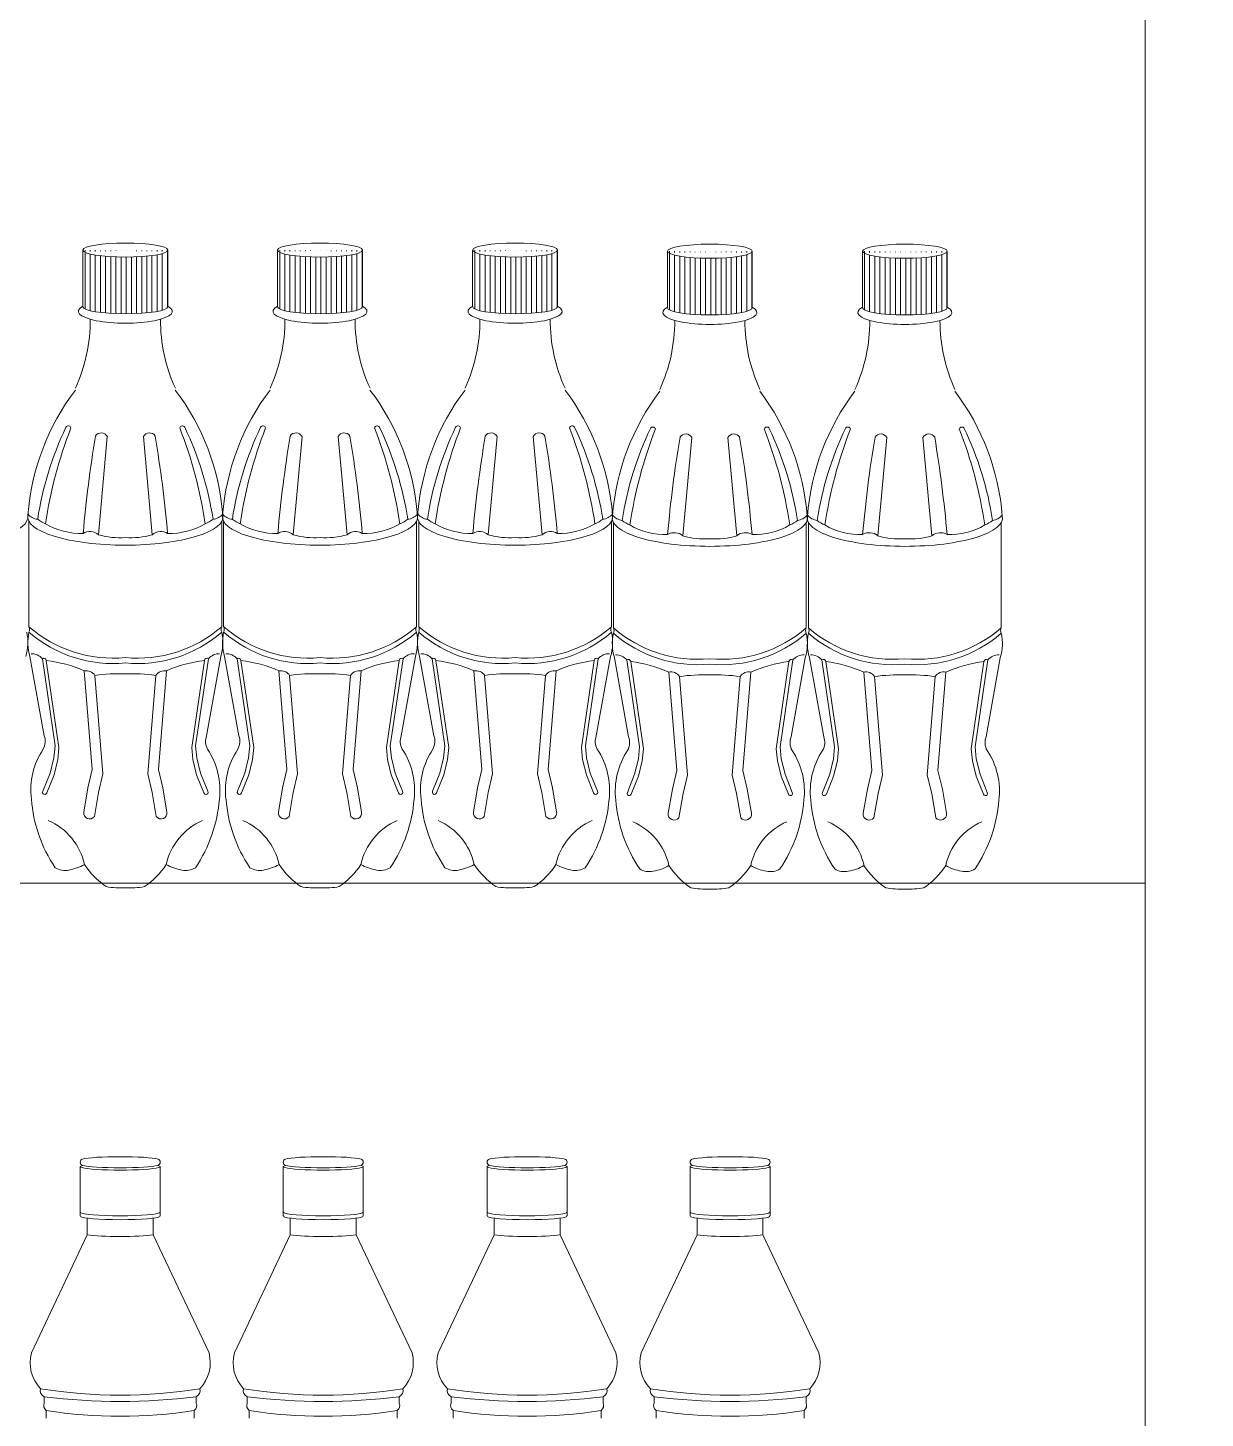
# Model space of a CAD drawing. Header units: millimetres. Extents: x 1287 to 21021, y -1522 to 4173.
# Drawn here: x 9347.69 to 9376.71, y 3401.6 to 3435.86 of the extents above; entities that cross this region are included whole.
import ezdxf

# ---------------------------------------------------------------- set-up
doc = ezdxf.new("R2010")
doc.units = ezdxf.units.MM

# ---------------------------------------------------------------- blocks, each defined once
blk = doc.blocks.new('şişe dolabı')
at = {"lineweight": 9}
h = blk.add_hatch(dxfattribs=at)
h.set_pattern_fill('LINE', scale=0.04, angle=90, style=0)
h.set_pattern_definition([(90, (9766.29073, 3674.83317), (-0.127, 8e-18), [])])
edge = h.paths.add_edge_path()
edge.add_ellipse((9794.452, 3726.172), major_axis=(1.045, 0), ratio=0.166366, start_angle=180, end_angle=360, ccw=False)
edge.add_line((9793.406, 3726.135), (9793.406, 3724.775))
edge.add_ellipse((9794.452, 3724.775), major_axis=(1.045, 0), ratio=0.166366, start_angle=180, end_angle=360)
edge.add_line((9795.497, 3724.775), (9795.497, 3726.135))
h = blk.add_hatch(dxfattribs=at)
h.set_pattern_fill('LINE', scale=0.04, angle=90, style=0)
h.set_pattern_definition([(90, (9771.09047, 3674.83317), (-0.127, 8e-18), [])])
edge = h.paths.add_edge_path()
edge.add_ellipse((9799.251, 3726.172), major_axis=(1.045, 0), ratio=0.166366, start_angle=180, end_angle=360, ccw=False)
edge.add_line((9798.206, 3726.135), (9798.206, 3724.775))
edge.add_ellipse((9799.251, 3724.775), major_axis=(1.045, 0), ratio=0.166366, start_angle=180, end_angle=360)
edge.add_line((9800.297, 3724.775), (9800.297, 3726.135))
h = blk.add_hatch(dxfattribs=at)
h.set_pattern_fill('LINE', scale=0.04, angle=90, style=0)
h.set_pattern_definition([(90, (9775.89871, 3674.83317), (-0.127, 8e-18), [])])
edge = h.paths.add_edge_path()
edge.add_ellipse((9804.06, 3726.172), major_axis=(1.045, 0), ratio=0.166366, start_angle=180, end_angle=360, ccw=False)
edge.add_line((9803.014, 3726.135), (9803.014, 3724.775))
edge.add_ellipse((9804.06, 3724.775), major_axis=(1.045, 0), ratio=0.166366, start_angle=180, end_angle=360)
edge.add_line((9805.105, 3724.775), (9805.105, 3726.135))
h = blk.add_hatch(dxfattribs=at)
h.set_pattern_fill('LINE', scale=0.04, angle=90, style=0)
h.set_pattern_definition([(90, (9780.70072, 3674.80498), (-0.127, 8e-18), [])])
edge = h.paths.add_edge_path()
edge.add_ellipse((9808.862, 3726.144), major_axis=(1.045, 0), ratio=0.166366, start_angle=180, end_angle=360, ccw=False)
edge.add_line((9807.816, 3726.107), (9807.816, 3724.747))
edge.add_ellipse((9808.862, 3724.747), major_axis=(1.045, 0), ratio=0.166366, start_angle=180, end_angle=360)
edge.add_line((9809.907, 3724.747), (9809.907, 3726.107))
h = blk.add_hatch(dxfattribs=at)
h.set_pattern_fill('LINE', scale=0.04, angle=90, style=0)
h.set_pattern_definition([(90, (9785.50896, 3674.80498), (-0.127, 8e-18), [])])
edge = h.paths.add_edge_path()
edge.add_ellipse((9813.67, 3726.144), major_axis=(1.045, 0), ratio=0.166366, start_angle=180, end_angle=360, ccw=False)
edge.add_line((9812.624, 3726.107), (9812.624, 3724.747))
edge.add_ellipse((9813.67, 3724.747), major_axis=(1.045, 0), ratio=0.166366, start_angle=180, end_angle=360)
edge.add_line((9814.715, 3724.747), (9814.715, 3726.107))
at = {"color": 7, "lineweight": 9}
for p, q in [((9793.406, 3726.172), (9793.406, 3724.775)), ((9795.497, 3726.172), (9795.497, 3724.775)), ((9798.206, 3726.172), (9798.206, 3724.775)), ((9800.297, 3726.172), (9800.297, 3724.775)), ((9803.014, 3726.172), (9803.014, 3724.775)), ((9805.105, 3726.172), (9805.105, 3724.775)), ((9807.816, 3726.144), (9807.816, 3724.747)), ((9809.907, 3726.144), (9809.907, 3724.747)), ((9812.624, 3726.144), (9812.624, 3724.747)), ((9814.715, 3726.144), (9814.715, 3724.747)), ((9794.007, 3721.578), (9793.787, 3719.158)), ((9794.896, 3721.578), (9795.116, 3719.158)), ((9798.807, 3721.578), (9798.587, 3719.158)), ((9799.695, 3721.578), (9799.916, 3719.158)), ((9803.615, 3721.578), (9803.395, 3719.158)), ((9804.504, 3721.578), (9804.724, 3719.158)), ((9808.417, 3721.55), (9808.197, 3719.129)), ((9809.306, 3721.55), (9809.526, 3719.129)), ((9813.226, 3721.55), (9813.005, 3719.129)), ((9814.114, 3721.55), (9814.335, 3719.129)), ((9792.075, 3719.484), (9792.075, 3716.887)), ((9796.828, 3719.484), (9796.828, 3716.887)), ((9796.875, 3719.484), (9796.875, 3716.887)), ((9801.627, 3719.484), (9801.627, 3716.887)), ((9801.683, 3719.484), (9801.683, 3716.887)), ((9806.436, 3719.484), (9806.436, 3716.887)), ((9806.485, 3719.456), (9806.485, 3716.859)), ((9811.238, 3719.456), (9811.238, 3716.859)), ((9811.294, 3719.456), (9811.294, 3716.859)), ((9816.046, 3719.456), (9816.046, 3716.859)), ((9792.098, 3716.155), (9792.45, 3714.204)), ((9792.406, 3716.101), (9792.719, 3713.955)), ((9792.502, 3716.058), (9792.815, 3713.912)), ((9796.401, 3716.058), (9796.088, 3713.912)), ((9796.498, 3716.101), (9796.184, 3713.955)), ((9796.805, 3716.155), (9796.453, 3714.204)), ((9796.898, 3716.155), (9797.249, 3714.204)), ((9797.205, 3716.101), (9797.518, 3713.955)), ((9797.302, 3716.058), (9797.615, 3713.912)), ((9801.201, 3716.058), (9800.888, 3713.912)), ((9801.297, 3716.101), (9800.984, 3713.955)), ((9801.605, 3716.155), (9801.253, 3714.204)), ((9801.706, 3716.155), (9802.058, 3714.204)), ((9802.014, 3716.101), (9802.327, 3713.955)), ((9802.11, 3716.058), (9802.423, 3713.912)), ((9806.009, 3716.058), (9805.696, 3713.912)), ((9806.106, 3716.101), (9805.792, 3713.955)), ((9806.413, 3716.155), (9806.061, 3714.204)), ((9806.508, 3716.127), (9806.86, 3714.176)), ((9806.816, 3716.072), (9807.129, 3713.927)), ((9806.912, 3716.03), (9807.225, 3713.884)), ((9810.811, 3716.03), (9810.498, 3713.884)), ((9810.908, 3716.072), (9810.594, 3713.927)), ((9811.215, 3716.127), (9810.863, 3714.176)), ((9811.316, 3716.127), (9811.668, 3714.176)), ((9811.624, 3716.072), (9811.937, 3713.927)), ((9811.72, 3716.03), (9812.033, 3713.884)), ((9815.619, 3716.03), (9815.306, 3713.884)), ((9815.716, 3716.072), (9815.403, 3713.927)), ((9816.023, 3716.127), (9815.672, 3714.176)), ((9793.439, 3715.801), (9793.635, 3713.374)), ((9793.702, 3715.69), (9793.898, 3713.263)), ((9795.201, 3715.69), (9795.005, 3713.263)), ((9795.464, 3715.801), (9795.268, 3713.374)), ((9798.239, 3715.801), (9798.435, 3713.374)), ((9798.502, 3715.69), (9798.698, 3713.263)), ((9800.001, 3715.69), (9799.805, 3713.263)), ((9800.264, 3715.801), (9800.068, 3713.374)), ((9803.047, 3715.801), (9803.243, 3713.374)), ((9803.31, 3715.69), (9803.506, 3713.263)), ((9804.809, 3715.69), (9804.613, 3713.263)), ((9805.072, 3715.801), (9804.876, 3713.374)), ((9807.849, 3715.773), (9808.045, 3713.346)), ((9809.874, 3715.773), (9809.678, 3713.346)), ((9812.657, 3715.773), (9812.853, 3713.346)), ((9814.682, 3715.773), (9814.486, 3713.346)), ((9808.112, 3715.662), (9808.308, 3713.235)), ((9809.611, 3715.662), (9809.415, 3713.235)), ((9812.92, 3715.662), (9813.116, 3713.235)), ((9814.42, 3715.662), (9814.223, 3713.235)), ((9792.691, 3713.658), (9792.597, 3713.281)), ((9792.719, 3713.955), (9792.691, 3713.658)), ((9792.815, 3713.912), (9792.787, 3713.615)), ((9796.088, 3713.912), (9796.116, 3713.615)), ((9796.184, 3713.955), (9796.212, 3713.658)), ((9796.212, 3713.658), (9796.306, 3713.281)), ((9797.49, 3713.658), (9797.397, 3713.281)), ((9797.518, 3713.955), (9797.49, 3713.658)), ((9797.615, 3713.912), (9797.587, 3713.615)), ((9800.888, 3713.912), (9800.916, 3713.615)), ((9800.984, 3713.955), (9801.012, 3713.658)), ((9801.012, 3713.658), (9801.106, 3713.281)), ((9802.299, 3713.658), (9802.205, 3713.281)), ((9802.327, 3713.955), (9802.299, 3713.658)), ((9802.423, 3713.912), (9802.395, 3713.615)), ((9805.696, 3713.912), (9805.724, 3713.615)), ((9805.792, 3713.955), (9805.82, 3713.658)), ((9805.82, 3713.658), (9805.914, 3713.281)), ((9807.101, 3713.63), (9807.007, 3713.253)), ((9807.129, 3713.927), (9807.101, 3713.63)), ((9807.225, 3713.884), (9807.197, 3713.587)), ((9810.498, 3713.884), (9810.526, 3713.587)), ((9810.594, 3713.927), (9810.622, 3713.63)), ((9810.622, 3713.63), (9810.716, 3713.253)), ((9811.909, 3713.63), (9811.816, 3713.253)), ((9811.937, 3713.927), (9811.909, 3713.63)), ((9812.033, 3713.884), (9812.005, 3713.587)), ((9815.306, 3713.884), (9815.334, 3713.587)), ((9815.403, 3713.927), (9815.431, 3713.63)), ((9815.431, 3713.63), (9815.524, 3713.253)), ((9792.787, 3713.615), (9792.694, 3713.238)), ((9793.635, 3713.374), (9793.527, 3712.916)), ((9795.268, 3713.374), (9795.376, 3712.916)), ((9796.116, 3713.615), (9796.209, 3713.238)), ((9797.587, 3713.615), (9797.494, 3713.238)), ((9798.435, 3713.374), (9798.327, 3712.916)), ((9800.068, 3713.374), (9800.176, 3712.916)), ((9800.916, 3713.615), (9801.009, 3713.238)), ((9802.395, 3713.615), (9802.302, 3713.238)), ((9803.243, 3713.374), (9803.135, 3712.916)), ((9804.876, 3713.374), (9804.984, 3712.916)), ((9805.724, 3713.615), (9805.817, 3713.238)), ((9807.197, 3713.587), (9807.104, 3713.21)), ((9808.045, 3713.346), (9807.937, 3712.888)), ((9809.678, 3713.346), (9809.786, 3712.888)), ((9810.526, 3713.587), (9810.619, 3713.21)), ((9812.005, 3713.587), (9811.912, 3713.21)), ((9812.853, 3713.346), (9812.745, 3712.888)), ((9814.486, 3713.346), (9814.594, 3712.888)), ((9815.334, 3713.587), (9815.428, 3713.21)), ((9792.597, 3713.281), (9792.419, 3712.836)), ((9792.694, 3713.238), (9792.516, 3712.793)), ((9793.898, 3713.263), (9793.79, 3712.805)), ((9795.005, 3713.263), (9795.113, 3712.805)), ((9796.209, 3713.238), (9796.388, 3712.793)), ((9796.306, 3713.281), (9796.484, 3712.836)), ((9797.397, 3713.281), (9797.219, 3712.836)), ((9797.494, 3713.238), (9797.315, 3712.793)), ((9798.698, 3713.263), (9798.59, 3712.805)), ((9799.805, 3713.263), (9799.913, 3712.805)), ((9801.009, 3713.238), (9801.187, 3712.793)), ((9801.106, 3713.281), (9801.284, 3712.836)), ((9802.205, 3713.281), (9802.027, 3712.836)), ((9802.302, 3713.238), (9802.124, 3712.793)), ((9803.506, 3713.263), (9803.398, 3712.805)), ((9804.613, 3713.263), (9804.721, 3712.805)), ((9805.817, 3713.238), (9805.996, 3712.793)), ((9805.914, 3713.281), (9806.092, 3712.836)), ((9807.007, 3713.253), (9806.829, 3712.807)), ((9807.104, 3713.21), (9806.926, 3712.765)), ((9808.308, 3713.235), (9808.2, 3712.777)), ((9809.415, 3713.235), (9809.523, 3712.777)), ((9810.619, 3713.21), (9810.798, 3712.765)), ((9810.716, 3713.253), (9810.894, 3712.807)), ((9811.816, 3713.253), (9811.637, 3712.807)), ((9811.912, 3713.21), (9811.734, 3712.765)), ((9813.116, 3713.235), (9813.008, 3712.777)), ((9814.223, 3713.235), (9814.331, 3712.777)), ((9815.428, 3713.21), (9815.606, 3712.765)), ((9815.524, 3713.253), (9815.702, 3712.807)), ((9793.527, 3712.916), (9793.426, 3712.32)), ((9793.79, 3712.805), (9793.689, 3712.209)), ((9795.113, 3712.805), (9795.214, 3712.209)), ((9795.376, 3712.916), (9795.477, 3712.32)), ((9798.327, 3712.916), (9798.226, 3712.32)), ((9798.59, 3712.805), (9798.489, 3712.209)), ((9799.913, 3712.805), (9800.014, 3712.209)), ((9800.176, 3712.916), (9800.277, 3712.32)), ((9803.135, 3712.916), (9803.034, 3712.32)), ((9803.398, 3712.805), (9803.297, 3712.209)), ((9804.721, 3712.805), (9804.822, 3712.209)), ((9804.984, 3712.916), (9805.085, 3712.32)), ((9807.937, 3712.888), (9807.836, 3712.292)), ((9808.2, 3712.777), (9808.099, 3712.181)), ((9809.523, 3712.777), (9809.624, 3712.181)), ((9809.786, 3712.888), (9809.887, 3712.292)), ((9812.745, 3712.888), (9812.644, 3712.292)), ((9813.008, 3712.777), (9812.907, 3712.181)), ((9814.331, 3712.777), (9814.432, 3712.181)), ((9814.594, 3712.888), (9814.695, 3712.292)), ((9793.339, 3703.585), (9793.339, 3702.475)), ((9795.311, 3702.475), (9795.311, 3703.585)), ((9798.344, 3703.585), (9798.344, 3702.475)), ((9800.316, 3702.475), (9800.316, 3703.585)), ((9803.37, 3703.585), (9803.37, 3702.475)), ((9805.342, 3702.475), (9805.342, 3703.585)), ((9808.375, 3703.585), (9808.375, 3702.475)), ((9810.347, 3702.475), (9810.347, 3703.585)), ((9793.339, 3702.381), (9793.339, 3702.472)), ((9795.311, 3702.381), (9795.311, 3702.475)), ((9798.344, 3702.381), (9798.344, 3702.472)), ((9800.316, 3702.381), (9800.316, 3702.475)), ((9803.37, 3702.381), (9803.37, 3702.472)), ((9805.342, 3702.381), (9805.342, 3702.475)), ((9808.375, 3702.381), (9808.375, 3702.472)), ((9810.347, 3702.381), (9810.347, 3702.475)), ((9793.513, 3702.315), (9793.513, 3701.9)), ((9795.137, 3702.315), (9795.137, 3701.9)), ((9798.518, 3702.315), (9798.518, 3701.9)), ((9800.141, 3702.315), (9800.141, 3701.9)), ((9803.544, 3702.315), (9803.544, 3701.9)), ((9805.168, 3702.315), (9805.168, 3701.9)), ((9808.549, 3702.315), (9808.549, 3701.9)), ((9810.172, 3702.315), (9810.172, 3701.9)), ((9793.513, 3701.9), (9792.134, 3698.992)), ((9795.137, 3701.9), (9796.515, 3698.992)), ((9798.518, 3701.9), (9797.139, 3698.992)), ((9800.141, 3701.9), (9801.52, 3698.992)), ((9803.544, 3701.9), (9802.165, 3698.992)), ((9805.168, 3701.9), (9806.546, 3698.992)), ((9808.549, 3701.9), (9807.17, 3698.992)), ((9810.172, 3701.9), (9811.551, 3698.992)), ((9792.45, 3697.914), (9792.45, 3697.756)), ((9796.2, 3697.914), (9796.2, 3697.756)), ((9797.455, 3697.914), (9797.455, 3697.756)), ((9801.205, 3697.914), (9801.205, 3697.756)), ((9802.481, 3697.914), (9802.481, 3697.756)), ((9806.231, 3697.914), (9806.231, 3697.756)), ((9807.486, 3697.914), (9807.486, 3697.756)), ((9811.236, 3697.914), (9811.236, 3697.756)), ((9792.5, 3697.576), (9792.5, 3697.48)), ((9796.15, 3697.576), (9796.15, 3697.48)), ((9797.505, 3697.576), (9797.505, 3697.48)), ((9801.155, 3697.576), (9801.155, 3697.48)), ((9802.531, 3697.576), (9802.531, 3697.48)), ((9806.181, 3697.576), (9806.181, 3697.48)), ((9807.536, 3697.576), (9807.536, 3697.48)), ((9811.186, 3697.576), (9811.186, 3697.48)), ((9792.5, 3697.385), (9792.5, 3697.48)), ((9796.15, 3697.385), (9796.15, 3697.48)), ((9797.505, 3697.385), (9797.505, 3697.48)), ((9801.155, 3697.385), (9801.155, 3697.48)), ((9802.531, 3697.385), (9802.531, 3697.48)), ((9806.181, 3697.385), (9806.181, 3697.48)), ((9807.536, 3697.385), (9807.536, 3697.48)), ((9811.186, 3697.385), (9811.186, 3697.48))]:
    blk.add_line(p, q, dxfattribs=at)
at = {"lineweight": 9}
blk.add_line((9736.594, 3710.566), (9819.594, 3710.566), dxfattribs=at)
blk.add_lwpolyline([(9736.594, 3780.766), (9819.594, 3780.766), (9819.594, 3575.766), (9736.594, 3575.766)], close=True, dxfattribs=at)
at = {"color": 7, "lineweight": 9}
for centre, radius, start, end in [((9789.512, 3724.456), 4.074, 335.47, 0.1502), ((9799.391, 3724.456), 4.074, 179.8498, 204.53), ((9794.312, 3724.456), 4.074, 335.47, 0.1502), ((9804.19, 3724.456), 4.074, 179.8498, 204.53), ((9799.12, 3724.456), 4.074, 335.47, 0.1502), ((9808.999, 3724.456), 4.074, 179.8498, 204.53), ((9803.922, 3724.427), 4.074, 335.47, 0.1502), ((9813.801, 3724.427), 4.074, 179.8498, 204.53), ((9808.731, 3724.427), 4.074, 335.47, 0.1502), ((9818.609, 3724.427), 4.074, 179.8498, 204.53), ((9797.891, 3719.186), 5.859, 142.8669, 175.5508), ((9791.012, 3719.186), 5.859, 4.4492, 37.1331), ((9802.691, 3719.186), 5.859, 142.8669, 175.5508), ((9795.812, 3719.186), 5.859, 4.4492, 37.1331), ((9807.499, 3719.186), 5.859, 142.8669, 175.5508), ((9800.62, 3719.186), 5.859, 4.4492, 37.1331), ((9812.301, 3719.158), 5.859, 142.8669, 175.5508), ((9805.422, 3719.158), 5.859, 4.4492, 37.1331), ((9817.109, 3719.158), 5.859, 142.8669, 175.5508), ((9810.231, 3719.158), 5.859, 4.4492, 37.1331), ((9800.347, 3718.301), 8.152, 154.5416, 171.264), ((9803.366, 3717.8), 11.005, 158.7389, 171.5101), ((9793.045, 3721.771), 0.0677, 17.1092, 149.9066), ((9824.316, 3716.47), 31.025, 170.5031, 174.9739), ((9793.858, 3721.499), 0.169, 27.8675, 147.731), ((9795.045, 3721.499), 0.169, 32.269, 152.1325), ((9764.587, 3716.47), 31.025, 5.0261, 9.4969), ((9795.858, 3721.771), 0.0677, 30.0934, 162.8908), ((9785.537, 3717.8), 11.005, 8.4899, 21.2611), ((9788.556, 3718.301), 8.152, 8.736, 25.4584), ((9805.147, 3718.301), 8.152, 154.5416, 171.264), ((9808.166, 3717.8), 11.005, 158.7389, 171.5101), ((9797.845, 3721.771), 0.0677, 17.1092, 149.9066), ((9829.116, 3716.47), 31.025, 170.5031, 174.9739), ((9798.658, 3721.499), 0.169, 27.8675, 147.731), ((9799.845, 3721.499), 0.169, 32.269, 152.1325), ((9769.387, 3716.47), 31.025, 5.0261, 9.4969), ((9800.658, 3721.771), 0.0677, 30.0934, 162.8908), ((9790.337, 3717.8), 11.005, 8.4899, 21.2611), ((9793.356, 3718.301), 8.152, 8.736, 25.4584), ((9809.955, 3718.301), 8.152, 154.5416, 171.264), ((9812.974, 3717.8), 11.005, 158.7389, 171.5101), ((9802.653, 3721.771), 0.0677, 17.1092, 149.9066), ((9833.924, 3716.47), 31.025, 170.5031, 174.9739), ((9803.466, 3721.499), 0.169, 27.8675, 147.731), ((9804.653, 3721.499), 0.169, 32.269, 152.1325), ((9774.195, 3716.47), 31.025, 5.0261, 9.4969), ((9805.466, 3721.771), 0.0677, 30.0934, 162.8908), ((9795.145, 3717.8), 11.005, 8.4899, 21.2611), ((9798.164, 3718.301), 8.152, 8.736, 25.4584), ((9814.757, 3718.273), 8.152, 154.5416, 171.264), ((9817.776, 3717.772), 11.005, 158.7389, 171.5101), ((9807.455, 3721.743), 0.0677, 17.1092, 149.9066), ((9838.726, 3716.442), 31.025, 170.5031, 174.9739), ((9808.268, 3721.471), 0.169, 27.8675, 147.731), ((9809.455, 3721.471), 0.169, 32.269, 152.1325), ((9778.997, 3716.442), 31.025, 5.0261, 9.4969), ((9810.268, 3721.743), 0.0677, 30.0934, 162.8908), ((9799.947, 3717.772), 11.005, 8.4899, 21.2611), ((9802.966, 3718.273), 8.152, 8.736, 25.4584), ((9819.565, 3718.273), 8.152, 154.5416, 171.264), ((9822.584, 3717.772), 11.005, 158.7389, 171.5101), ((9812.263, 3721.743), 0.0677, 17.1092, 149.9066), ((9843.534, 3716.442), 31.025, 170.5031, 174.9739), ((9813.077, 3721.471), 0.169, 27.8675, 147.731), ((9814.263, 3721.471), 0.169, 32.269, 152.1325), ((9783.805, 3716.442), 31.025, 5.0261, 9.4969), ((9815.076, 3721.743), 0.0677, 30.0934, 162.8908), ((9804.756, 3717.772), 11.005, 8.4899, 21.2611), ((9807.774, 3718.273), 8.152, 8.736, 25.4584), ((9792.319, 3719.876), 0.338, 217.8637, 265.0175), ((9792.762, 3720.117), 0.746, 230.7215, 247.9232), ((9796.141, 3720.117), 0.746, 292.0768, 309.2785), ((9796.584, 3719.876), 0.338, 274.9825, 322.1363), ((9797.118, 3719.876), 0.338, 217.8637, 265.0175), ((9797.561, 3720.117), 0.746, 230.7215, 247.9232), ((9800.941, 3720.117), 0.746, 292.0768, 309.2785), ((9801.384, 3719.876), 0.338, 274.9825, 322.1363), ((9801.927, 3719.876), 0.338, 217.8637, 265.0175), ((9802.37, 3720.117), 0.746, 230.7215, 247.9232), ((9805.749, 3720.117), 0.746, 292.0768, 309.2785), ((9806.192, 3719.876), 0.338, 274.9825, 322.1363), ((9806.729, 3719.848), 0.338, 217.8637, 265.0175), ((9807.172, 3720.088), 0.746, 230.7215, 247.9232), ((9810.551, 3720.088), 0.746, 292.0768, 309.2785), ((9810.994, 3719.848), 0.338, 274.9825, 322.1363), ((9811.537, 3719.848), 0.338, 217.8637, 265.0175), ((9811.98, 3720.088), 0.746, 230.7215, 247.9232), ((9815.36, 3720.088), 0.746, 292.0768, 309.2785), ((9815.803, 3719.848), 0.338, 274.9825, 322.1363), ((9793.36, 3720.933), 1.745, 239.7561, 271.6313), ((9793.578, 3718.92), 0.316, 48.6304, 122.0332), ((9794.314, 3720.943), 1.862, 253.557, 274.2423), ((9794.589, 3720.943), 1.862, 265.7577, 286.443), ((9795.325, 3718.92), 0.316, 57.9668, 131.3696), ((9795.543, 3720.933), 1.745, 268.3687, 300.2439), ((9798.16, 3720.933), 1.745, 239.7561, 271.6313), ((9798.377, 3718.92), 0.316, 48.6304, 122.0332), ((9799.114, 3720.943), 1.862, 253.557, 274.2423), ((9799.389, 3720.943), 1.862, 265.7577, 286.443), ((9800.125, 3718.92), 0.316, 57.9668, 131.3696), ((9800.343, 3720.933), 1.745, 268.3687, 300.2439), ((9802.968, 3720.933), 1.745, 239.7561, 271.6313), ((9803.186, 3718.92), 0.316, 48.6304, 122.0332), ((9803.922, 3720.943), 1.862, 253.557, 274.2423), ((9804.197, 3720.943), 1.862, 265.7577, 286.443), ((9804.933, 3718.92), 0.316, 57.9668, 131.3696), ((9805.151, 3720.933), 1.745, 268.3687, 300.2439), ((9807.77, 3720.904), 1.745, 239.7561, 271.6313), ((9807.988, 3718.892), 0.316, 48.6304, 122.0332), ((9808.724, 3720.915), 1.862, 253.557, 274.2423), ((9808.999, 3720.915), 1.862, 265.7577, 286.443), ((9809.735, 3718.892), 0.316, 57.9668, 131.3696), ((9809.953, 3720.904), 1.745, 268.3687, 300.2439), ((9812.578, 3720.904), 1.745, 239.7561, 271.6313), ((9812.796, 3718.892), 0.316, 48.6304, 122.0332), ((9813.532, 3720.915), 1.862, 253.557, 274.2423), ((9813.808, 3720.915), 1.862, 265.7577, 286.443), ((9814.544, 3718.892), 0.316, 57.9668, 131.3696), ((9814.761, 3720.904), 1.745, 268.3687, 300.2439), ((9790.856, 3716.499), 1.192, 343.253, 12.4465), ((9793.239, 3716.499), 1.192, 167.5535, 196.747), ((9794.149, 3719.281), 3.167, 229.0989, 275.4821), ((9791.946, 3716.822), 0.145, 333.0533, 26.9467), ((9794.149, 3719.149), 3.167, 229.0989, 275.4821), ((9794.754, 3719.281), 3.167, 264.5179, 310.9011), ((9794.754, 3719.149), 3.167, 264.5179, 310.9011), ((9795.664, 3716.499), 1.192, 343.253, 12.4465), ((9796.957, 3716.822), 0.145, 153.0533, 206.9467), ((9798.039, 3716.499), 1.192, 167.5535, 196.747), ((9798.949, 3719.281), 3.167, 229.0989, 275.4821), ((9796.746, 3716.822), 0.145, 333.0533, 26.9467), ((9798.949, 3719.149), 3.167, 229.0989, 275.4821), ((9799.554, 3719.281), 3.167, 264.5179, 310.9011), ((9799.554, 3719.149), 3.167, 264.5179, 310.9011), ((9800.464, 3716.499), 1.192, 343.253, 12.4465), ((9801.757, 3716.822), 0.145, 153.0533, 206.9467), ((9802.847, 3716.499), 1.192, 167.5535, 196.747), ((9803.757, 3719.281), 3.167, 229.0989, 275.4821), ((9801.554, 3716.822), 0.145, 333.0533, 26.9467), ((9803.757, 3719.149), 3.167, 229.0989, 275.4821), ((9804.362, 3719.281), 3.167, 264.5179, 310.9011), ((9804.362, 3719.149), 3.167, 264.5179, 310.9011), ((9805.272, 3716.499), 1.192, 343.253, 12.4465), ((9806.565, 3716.822), 0.145, 153.0533, 206.9467), ((9807.649, 3716.471), 1.192, 167.5535, 196.747), ((9808.559, 3719.253), 3.167, 229.0989, 275.4821), ((9806.356, 3716.793), 0.145, 333.0533, 26.9467), ((9808.559, 3719.121), 3.167, 229.0989, 275.4821), ((9809.164, 3719.253), 3.167, 264.5179, 310.9011), ((9809.164, 3719.121), 3.167, 264.5179, 310.9011), ((9810.074, 3716.471), 1.192, 343.253, 12.4465), ((9811.367, 3716.793), 0.145, 153.0533, 206.9467), ((9812.458, 3716.471), 1.192, 167.5535, 196.747), ((9813.367, 3719.253), 3.167, 229.0989, 275.4821), ((9811.164, 3716.793), 0.145, 333.0533, 26.9467), ((9813.367, 3719.121), 3.167, 229.0989, 275.4821), ((9813.972, 3719.253), 3.167, 264.5179, 310.9011), ((9813.972, 3719.121), 3.167, 264.5179, 310.9011), ((9814.882, 3716.471), 1.192, 343.253, 12.4465), ((9816.175, 3716.793), 0.145, 153.0533, 206.9467), ((9792.134, 3715.866), 0.359, 40.8817, 91.164), ((9792.442, 3716.053), 0.0599, 4.3476, 127.8576), ((9792.139, 3712.896), 3.182, 65.8855, 83.4441), ((9796.764, 3712.896), 3.182, 96.5559, 114.1145), ((9796.461, 3716.053), 0.0599, 52.1424, 175.6524), ((9796.769, 3715.866), 0.359, 88.836, 139.1183), ((9796.934, 3715.866), 0.359, 40.8817, 91.164), ((9797.242, 3716.053), 0.0599, 4.3476, 127.8576), ((9796.938, 3712.896), 3.182, 65.8855, 83.4441), ((9801.564, 3712.896), 3.182, 96.5559, 114.1145), ((9801.261, 3716.053), 0.0599, 52.1424, 175.6524), ((9801.569, 3715.866), 0.359, 88.836, 139.1183), ((9801.742, 3715.866), 0.359, 40.8817, 91.164), ((9802.05, 3716.053), 0.0599, 4.3476, 127.8576), ((9801.747, 3712.896), 3.182, 65.8855, 83.4441), ((9806.372, 3712.896), 3.182, 96.5559, 114.1145), ((9806.069, 3716.053), 0.0599, 52.1424, 175.6524), ((9806.377, 3715.866), 0.359, 88.836, 139.1183), ((9806.544, 3715.838), 0.359, 40.8817, 91.164), ((9806.852, 3716.025), 0.0599, 4.3476, 127.8576), ((9806.549, 3712.868), 3.182, 65.8855, 83.4441), ((9811.174, 3712.868), 3.182, 96.5559, 114.1145), ((9810.871, 3716.025), 0.0599, 52.1424, 175.6524), ((9811.179, 3715.838), 0.359, 88.836, 139.1183), ((9811.352, 3715.838), 0.359, 40.8817, 91.164), ((9811.661, 3716.025), 0.0599, 4.3476, 127.8576), ((9811.357, 3712.868), 3.182, 65.8855, 83.4441), ((9815.983, 3712.868), 3.182, 96.5559, 114.1145), ((9815.679, 3716.025), 0.0599, 52.1424, 175.6524), ((9815.987, 3715.838), 0.359, 88.836, 139.1183), ((9793.488, 3715.55), 0.256, 33.2178, 101.0314), ((9794.291, 3711.583), 4.149, 87.7779, 98.1583), ((9794.612, 3711.583), 4.149, 81.8417, 92.2221), ((9795.415, 3715.55), 0.256, 78.9686, 146.7822), ((9798.288, 3715.55), 0.256, 33.2178, 101.0314), ((9799.09, 3711.583), 4.149, 87.7779, 98.1583), ((9799.412, 3711.583), 4.149, 81.8417, 92.2221), ((9800.215, 3715.55), 0.256, 78.9686, 146.7822), ((9803.096, 3715.55), 0.256, 33.2178, 101.0314), ((9803.899, 3711.583), 4.149, 87.7779, 98.1583), ((9804.22, 3711.583), 4.149, 81.8417, 92.2221), ((9805.023, 3715.55), 0.256, 78.9686, 146.7822), ((9807.898, 3715.522), 0.256, 33.2178, 101.0314), ((9808.701, 3711.554), 4.149, 87.7779, 98.1583), ((9809.022, 3711.554), 4.149, 81.8417, 92.2221), ((9809.825, 3715.522), 0.256, 78.9686, 146.7822), ((9812.706, 3715.522), 0.256, 33.2178, 101.0314), ((9813.509, 3711.554), 4.149, 87.7779, 98.1583), ((9813.831, 3711.554), 4.149, 81.8417, 92.2221), ((9814.633, 3715.522), 0.256, 78.9686, 146.7822), ((9792.086, 3714.064), 0.389, 330.2047, 21.0695), ((9796.817, 3714.064), 0.389, 158.9305, 209.7953), ((9796.886, 3714.064), 0.389, 330.2047, 21.0695), ((9801.616, 3714.064), 0.389, 158.9305, 209.7953), ((9801.694, 3714.064), 0.389, 330.2047, 21.0695), ((9806.425, 3714.064), 0.389, 158.9305, 209.7953), ((9806.496, 3714.036), 0.389, 330.2047, 21.0695), ((9811.227, 3714.036), 0.389, 158.9305, 209.7953), ((9811.305, 3714.036), 0.389, 330.2047, 21.0695), ((9816.035, 3714.036), 0.389, 158.9305, 209.7953), ((9793.937, 3712.864), 1.817, 146.353, 187.0356), ((9794.966, 3712.864), 1.817, 352.9644, 33.647), ((9798.736, 3712.864), 1.817, 146.353, 187.0356), ((9799.766, 3712.864), 1.817, 352.9644, 33.647), ((9803.545, 3712.864), 1.817, 146.353, 187.0356), ((9804.574, 3712.864), 1.817, 352.9644, 33.647), ((9808.347, 3712.836), 1.817, 146.353, 187.0356), ((9809.376, 3712.836), 1.817, 352.9644, 33.647), ((9813.155, 3712.836), 1.817, 146.353, 187.0356), ((9814.185, 3712.836), 1.817, 352.9644, 33.647), ((9795.642, 3712.913), 3.519, 184.4312, 213.9131), ((9792.465, 3712.809), 0.0531, 149.6058, 342.5995), ((9793.261, 3712.913), 3.519, 326.0869, 355.5688), ((9796.438, 3712.809), 0.0531, 197.4005, 30.3942), ((9800.442, 3712.913), 3.519, 184.4312, 213.9131), ((9797.265, 3712.809), 0.0531, 149.6058, 342.5995), ((9798.061, 3712.913), 3.519, 326.0869, 355.5688), ((9801.238, 3712.809), 0.0531, 197.4005, 30.3942), ((9805.25, 3712.913), 3.519, 184.4312, 213.9131), ((9802.073, 3712.809), 0.0531, 149.6058, 342.5995), ((9802.869, 3712.913), 3.519, 326.0869, 355.5688), ((9806.046, 3712.809), 0.0531, 197.4005, 30.3942), ((9810.052, 3712.885), 3.519, 184.4312, 213.9131), ((9806.875, 3712.78), 0.0531, 149.6058, 342.5995), ((9807.671, 3712.885), 3.519, 326.0869, 355.5688), ((9810.848, 3712.78), 0.0531, 197.4005, 30.3942), ((9814.86, 3712.885), 3.519, 184.4312, 213.9131), ((9811.683, 3712.78), 0.0531, 149.6058, 342.5995), ((9812.479, 3712.885), 3.519, 326.0869, 355.5688), ((9815.656, 3712.78), 0.0531, 197.4005, 30.3942), ((9793.572, 3712.3), 0.148, 172.0326, 322.2167), ((9795.331, 3712.3), 0.148, 217.7833, 7.9674), ((9798.372, 3712.3), 0.148, 172.0326, 322.2167), ((9800.131, 3712.3), 0.148, 217.7833, 7.9674), ((9803.18, 3712.3), 0.148, 172.0326, 322.2167), ((9804.939, 3712.3), 0.148, 217.7833, 7.9674), ((9807.982, 3712.272), 0.148, 172.0326, 322.2167), ((9809.741, 3712.272), 0.148, 217.7833, 7.9674), ((9812.791, 3712.272), 0.148, 172.0326, 322.2167), ((9814.549, 3712.272), 0.148, 217.7833, 7.9674), ((9791.952, 3710.707), 1.527, 12.2077, 66.8778), ((9796.952, 3710.707), 1.527, 113.1222, 167.7923), ((9796.751, 3710.707), 1.527, 12.2077, 66.8778), ((9801.751, 3710.707), 1.527, 113.1222, 167.7923), ((9801.56, 3710.707), 1.527, 12.2077, 66.8778), ((9806.56, 3710.707), 1.527, 113.1222, 167.7923), ((9806.362, 3710.679), 1.527, 12.2077, 66.8778), ((9811.362, 3710.679), 1.527, 113.1222, 167.7923), ((9811.17, 3710.679), 1.527, 12.2077, 66.8778), ((9816.17, 3710.679), 1.527, 113.1222, 167.7923), ((9792.959, 3711.333), 0.451, 238.244, 282.5613), ((9792.857, 3712.075), 1.198, 279.6278, 299.3435), ((9795.082, 3712.105), 1.959, 213.2722, 235.8121), ((9793.822, 3712.105), 1.959, 304.1879, 326.7278), ((9796.047, 3712.075), 1.198, 240.6565, 260.3722), ((9795.944, 3711.333), 0.451, 257.4387, 301.756), ((9797.759, 3711.333), 0.451, 238.244, 282.5613), ((9797.656, 3712.075), 1.198, 279.6278, 299.3435), ((9799.881, 3712.105), 1.959, 213.2722, 235.8121), ((9798.621, 3712.105), 1.959, 304.1879, 326.7278), ((9800.846, 3712.075), 1.198, 240.6565, 260.3722), ((9800.744, 3711.333), 0.451, 257.4387, 301.756), ((9802.567, 3711.333), 0.451, 238.244, 282.5613), ((9802.465, 3712.075), 1.198, 279.6278, 299.3435), ((9804.69, 3712.105), 1.959, 213.2722, 235.8121), ((9803.43, 3712.105), 1.959, 304.1879, 326.7278), ((9805.655, 3712.075), 1.198, 240.6565, 260.3722), ((9805.552, 3711.333), 0.451, 257.4387, 301.756), ((9807.369, 3711.305), 0.451, 238.244, 282.5613), ((9807.267, 3712.046), 1.198, 279.6278, 299.3435), ((9809.492, 3712.077), 1.959, 213.2722, 235.8121), ((9808.232, 3712.077), 1.959, 304.1879, 326.7278), ((9810.457, 3712.046), 1.198, 240.6565, 260.3722), ((9810.354, 3711.305), 0.451, 257.4387, 301.756), ((9812.177, 3711.305), 0.451, 238.244, 282.5613), ((9812.075, 3712.046), 1.198, 279.6278, 299.3435), ((9814.3, 3712.077), 1.959, 213.2722, 235.8121), ((9813.04, 3712.077), 1.959, 304.1879, 326.7278), ((9815.265, 3712.046), 1.198, 240.6565, 260.3722), ((9815.162, 3711.305), 0.451, 257.4387, 301.756), ((9794.349, 3712.454), 2.003, 259.4054, 272.9298), ((9794.554, 3712.454), 2.003, 267.0702, 280.5946), ((9799.149, 3712.454), 2.003, 259.4054, 272.9298), ((9799.354, 3712.454), 2.003, 267.0702, 280.5946), ((9803.957, 3712.454), 2.003, 259.4054, 272.9298), ((9804.162, 3712.454), 2.003, 267.0702, 280.5946), ((9808.759, 3712.425), 2.003, 259.4054, 272.9298), ((9808.964, 3712.425), 2.003, 267.0702, 280.5946), ((9813.567, 3712.425), 2.003, 259.4054, 272.9298), ((9813.772, 3712.425), 2.003, 267.0702, 280.5946), ((9793.424, 3703.692), 0.0851, 112.2628, 247.7372), ((9795.225, 3703.692), 0.0851, 292.2628, 67.7372), ((9798.429, 3703.692), 0.0851, 112.2628, 247.7372), ((9800.23, 3703.692), 0.0851, 292.2628, 67.7372), ((9803.455, 3703.692), 0.0851, 112.2628, 247.7372), ((9805.257, 3703.692), 0.0851, 292.2628, 67.7372), ((9808.46, 3703.692), 0.0851, 112.2628, 247.7372), ((9810.261, 3703.692), 0.0851, 292.2628, 67.7372), ((9793.366, 3702.472), 0.0267, 174.0315, 232.1778), ((9793.366, 3702.378), 0.0267, 174.0315, 232.1778), ((9795.284, 3702.472), 0.0267, 307.8222, 5.9685), ((9795.284, 3702.378), 0.0267, 307.8222, 5.9685), ((9798.371, 3702.472), 0.0267, 174.0315, 232.1778), ((9798.371, 3702.378), 0.0267, 174.0315, 232.1778), ((9800.289, 3702.472), 0.0267, 307.8222, 5.9685), ((9800.289, 3702.378), 0.0267, 307.8222, 5.9685), ((9803.397, 3702.472), 0.0267, 174.0315, 232.1778), ((9803.397, 3702.378), 0.0267, 174.0315, 232.1778), ((9805.315, 3702.472), 0.0267, 307.8222, 5.9685), ((9805.315, 3702.378), 0.0267, 307.8222, 5.9685), ((9808.402, 3702.472), 0.0267, 174.0315, 232.1778), ((9808.402, 3702.378), 0.0267, 174.0315, 232.1778), ((9810.32, 3702.472), 0.0267, 307.8222, 5.9685), ((9810.32, 3702.378), 0.0267, 307.8222, 5.9685), ((9793.036, 3698.754), 0.933, 165.2281, 223.4781), ((9795.613, 3698.754), 0.933, 316.5219, 14.7719), ((9798.041, 3698.754), 0.933, 165.2281, 223.4781), ((9800.618, 3698.754), 0.933, 316.5219, 14.7719), ((9803.067, 3698.754), 0.933, 165.2281, 223.4781), ((9805.644, 3698.754), 0.933, 316.5219, 14.7719), ((9808.072, 3698.754), 0.933, 165.2281, 223.4781), ((9810.649, 3698.754), 0.933, 316.5219, 14.7719), ((9792.52, 3698.066), 0.167, 164.0863, 245.279), ((9794.325, 3710.192), 12.239, 260.7588, 279.2412), ((9794.325, 3712.958), 15.16, 262.8967, 277.1033), ((9796.13, 3698.066), 0.167, 294.721, 15.9137), ((9797.525, 3698.066), 0.167, 164.0863, 245.279), ((9799.33, 3710.192), 12.239, 260.7588, 279.2412), ((9799.33, 3712.958), 15.16, 262.8967, 277.1033), ((9801.135, 3698.066), 0.167, 294.721, 15.9137), ((9802.551, 3698.066), 0.167, 164.0863, 245.279), ((9804.356, 3710.192), 12.239, 260.7588, 279.2412), ((9804.356, 3712.958), 15.16, 262.8967, 277.1033), ((9806.161, 3698.066), 0.167, 294.721, 15.9137), ((9807.556, 3698.066), 0.167, 164.0863, 245.279), ((9809.361, 3710.192), 12.239, 260.7588, 279.2412), ((9809.361, 3712.958), 15.16, 262.8967, 277.1033), ((9811.166, 3698.066), 0.167, 294.721, 15.9137), ((9792.595, 3697.699), 0.156, 158.5013, 232.2356), ((9794.325, 3709.054), 11.623, 260.9649, 279.0351), ((9796.055, 3697.699), 0.156, 307.7644, 21.4987), ((9797.6, 3697.699), 0.156, 158.5013, 232.2356), ((9799.33, 3709.054), 11.623, 260.9649, 279.0351), ((9801.06, 3697.699), 0.156, 307.7644, 21.4987), ((9802.626, 3697.699), 0.156, 158.5013, 232.2356), ((9804.356, 3709.054), 11.623, 260.9649, 279.0351), ((9806.086, 3697.699), 0.156, 307.7644, 21.4987), ((9807.631, 3697.699), 0.156, 158.5013, 232.2356), ((9809.361, 3709.054), 11.623, 260.9649, 279.0351), ((9811.091, 3697.699), 0.156, 307.7644, 21.4987)]:
    blk.add_arc(centre, radius, start, end, dxfattribs=at)
for centre in [(9794.452, 3726.172), (9799.251, 3726.172), (9804.06, 3726.172), (9808.862, 3726.144), (9813.67, 3726.144)]:
    blk.add_ellipse(centre, major_axis=(1.045, 0), ratio=0.166366, dxfattribs=at)
at = {"color": 7, "lineweight": 9, "extrusion": (0, 0, -1)}
for centre, major_axis, ratio, start_param, end_param in [((9794.452, 3724.662), (-1.159, 0), 0.254188, 2.694786, 6.729992), ((9799.251, 3724.662), (-1.159, 0), 0.254188, 2.694786, 6.729992), ((9804.06, 3724.662), (-1.159, 0), 0.254188, 2.694786, 6.729992), ((9808.862, 3724.634), (-1.159, 0), 0.254188, 2.694786, 6.729992), ((9813.67, 3724.634), (-1.159, 0), 0.254188, 2.694786, 6.729992), ((9789.643, 3719.596), (-2.407, 0), 0.289681, 3.077687, 4.712389), ((9794.452, 3719.596), (-2.407, 0), 0.289681, 3.077687, 4.712389), ((9799.251, 3719.596), (-2.407, 0), 0.289681, 3.077687, 4.712389), ((9804.06, 3719.596), (-2.407, 0), 0.289681, 3.077687, 4.712389), ((9808.862, 3719.568), (-2.407, 0), 0.289681, 3.077687, 4.712389), ((9813.67, 3719.568), (-2.407, 0), 0.289681, 3.077687, 4.712389), ((9794.325, 3703.743), (-0.986, 0), 0.087618, 1.570796, 2.812571), ((9799.33, 3703.743), (-0.986, 0), 0.087618, 1.570796, 2.812571), ((9804.356, 3703.743), (-0.986, 0), 0.087618, 1.570796, 2.812571), ((9809.361, 3703.743), (-0.986, 0), 0.087618, 1.570796, 2.812571), ((9794.325, 3703.585), (0.986, 0), 0.087618, 5.954164, 9.753799), ((9794.325, 3703.641), (0.986, 0), 0.087618, 1.570796, 2.812571), ((9799.33, 3703.585), (0.986, 0), 0.087618, 5.954164, 9.753799), ((9799.33, 3703.641), (0.986, 0), 0.087618, 1.570796, 2.812571), ((9804.356, 3703.585), (0.986, 0), 0.087618, 5.954164, 9.753799), ((9804.356, 3703.641), (0.986, 0), 0.087618, 1.570796, 2.812571), ((9809.361, 3703.585), (0.986, 0), 0.087618, 5.954164, 9.753799), ((9809.361, 3703.641), (0.986, 0), 0.087618, 1.570796, 2.812571), ((9794.332, 3702.458), (0.986, 0), 0.087618, 7.861459, 9.349263), ((9794.332, 3702.363), (0.986, 0), 0.087618, 7.861459, 9.349263), ((9799.337, 3702.458), (0.986, 0), 0.087618, 7.861459, 9.349263), ((9799.337, 3702.363), (0.986, 0), 0.087618, 7.861459, 9.349263), ((9804.363, 3702.458), (0.986, 0), 0.087618, 7.861459, 9.349263), ((9804.363, 3702.363), (0.986, 0), 0.087618, 7.861459, 9.349263), ((9809.368, 3702.458), (0.986, 0), 0.087618, 7.861459, 9.349263), ((9809.368, 3702.363), (0.986, 0), 0.087618, 7.861459, 9.349263), ((9794.332, 3701.948), (0.986, 0), 0.087618, 7.861459, 8.83468), ((9799.337, 3701.948), (0.986, 0), 0.087618, 7.861459, 8.83468), ((9804.363, 3701.948), (0.986, 0), 0.087618, 7.861459, 8.83468), ((9809.368, 3701.948), (0.986, 0), 0.087618, 7.861459, 8.83468)]:
    blk.add_ellipse(centre, major_axis=major_axis, ratio=ratio, start_param=start_param, end_param=end_param, dxfattribs=at)
at = {"color": 7, "lineweight": 9}
for centre, major_axis, ratio, start_param, end_param in [((9794.452, 3724.775), (1.045, 0), 0.166366, 3.141593, 6.283185), ((9799.251, 3724.775), (1.045, 0), 0.166366, 3.141593, 6.283185), ((9804.06, 3724.775), (1.045, 0), 0.166366, 3.141593, 6.283185), ((9808.862, 3724.747), (1.045, 0), 0.166366, 3.141593, 6.283185), ((9813.67, 3724.747), (1.045, 0), 0.166366, 3.141593, 6.283185), ((9794.452, 3719.596), (2.407, 0), 0.289681, 3.077687, 4.712389), ((9799.251, 3719.596), (2.407, 0), 0.289681, 3.077687, 4.712389), ((9804.06, 3719.596), (2.407, 0), 0.289681, 3.077687, 4.712389), ((9808.862, 3719.568), (2.407, 0), 0.289681, 3.077687, 4.712389), ((9813.67, 3719.568), (2.407, 0), 0.289681, 3.077687, 4.712389), ((9794.325, 3703.743), (0.986, 0), 0.087618, 1.570796, 2.812571), ((9799.33, 3703.743), (0.986, 0), 0.087618, 1.570796, 2.812571), ((9804.356, 3703.743), (0.986, 0), 0.087618, 1.570796, 2.812571), ((9809.361, 3703.743), (0.986, 0), 0.087618, 1.570796, 2.812571), ((9794.325, 3703.641), (-0.986, 0), 0.087618, 1.570796, 2.812571), ((9799.33, 3703.641), (-0.986, 0), 0.087618, 1.570796, 2.812571), ((9804.356, 3703.641), (-0.986, 0), 0.087618, 1.570796, 2.812571), ((9809.361, 3703.641), (-0.986, 0), 0.087618, 1.570796, 2.812571), ((9794.318, 3702.458), (-0.986, 0), 0.087618, 7.861459, 9.349263), ((9794.318, 3702.363), (-0.986, 0), 0.087618, 7.861459, 9.349263), ((9799.322, 3702.458), (-0.986, 0), 0.087618, 7.861459, 9.349263), ((9799.322, 3702.363), (-0.986, 0), 0.087618, 7.861459, 9.349263), ((9804.349, 3702.458), (-0.986, 0), 0.087618, 7.861459, 9.349263), ((9804.349, 3702.363), (-0.986, 0), 0.087618, 7.861459, 9.349263), ((9809.353, 3702.458), (-0.986, 0), 0.087618, 7.861459, 9.349263), ((9809.353, 3702.363), (-0.986, 0), 0.087618, 7.861459, 9.349263), ((9794.318, 3701.948), (-0.986, 0), 0.087618, 7.861459, 8.83468), ((9799.322, 3701.948), (-0.986, 0), 0.087618, 7.861459, 8.83468), ((9804.349, 3701.948), (-0.986, 0), 0.087618, 7.861459, 8.83468), ((9809.353, 3701.948), (-0.986, 0), 0.087618, 7.861459, 8.83468)]:
    blk.add_ellipse(centre, major_axis=major_axis, ratio=ratio, start_param=start_param, end_param=end_param, dxfattribs=at)

msp = doc.modelspace()

# ---------------------------------------------------------------- hatches: boundary and pattern name
h = msp.add_hatch(color=256)
h.dxf.hatch_style = 1
h.paths.add_polyline_path([(10598.775, 584.53), (10598.775, 4059.675), (5942.638, 4059.675), (5942.638, 584.53)])
h.paths.add_polyline_path([(5962.638, 604.53), (5962.638, 4039.675), (10578.775, 4039.675), (10578.775, 604.53)], flags=16)
h.paths.add_polyline_path([(6519.893, 778.27), (6520.667, 3865.935), (6536.057, 3865.935), (6535.283, 778.27)], flags=0)
h.paths.add_polyline_path([(6015.638, 1487.424), (6015.635, 1502.885), (6468.358, 1502.885), (6468.358, 1487.495)], flags=0)
h.paths.add_polyline_path([(6080.278, 1558.408), (6080.278, 1881.292), (6183.601, 1881.292), (6183.601, 1558.408)], flags=0)
h.paths.add_polyline_path([(6071.667, 1891.8), (6037.227, 1891.8), (6054.447, 1921.935)], flags=0)
h.paths.add_polyline_path([(6015.635, 1969.703), (6015.638, 1985.164), (6468.358, 1985.093), (6468.358, 1969.703)], flags=0)
h.paths.add_polyline_path([(6015.521, 2302.178), (6015.523, 2317.639), (6468.243, 2317.568), (6468.243, 2302.178)], flags=0)
h.paths.add_polyline_path([(6015.556, 2537.898), (6015.558, 2553.359), (6468.278, 2553.288), (6468.278, 2537.898)], flags=0)
h.paths.add_polyline_path([(6015.591, 2763.088), (6015.594, 2778.549), (6468.313, 2778.478), (6468.313, 2763.088)], flags=0)
h.paths.add_polyline_path([(6015.635, 2988.278), (6015.638, 3003.739), (6468.358, 3003.668), (6468.358, 2988.278)], flags=0)
h.paths.add_polyline_path([(6015.635, 3269.753), (6015.638, 3285.214), (6468.358, 3285.143), (6468.358, 3269.753)], flags=0)
h.paths.add_polyline_path([(6015.635, 3569.858), (6015.638, 3585.319), (6468.358, 3585.248), (6468.358, 3569.858)], flags=0)
h.paths.add_polyline_path([(6011.198, 802.859), (6502.295, 802.859), (6502.295, 1366.204), (6011.198, 1366.204)], flags=8)
h.paths.add_polyline_path([(6032.866, 1386.231), (6154.175, 1386.231), (6154.175, 1444.648), (6032.866, 1444.648)], flags=8)
h.paths.add_polyline_path([(6083.249, 2022.59), (6419.744, 2022.59), (6419.744, 2188.638), (6083.249, 2188.638)], flags=8)
h.paths.add_polyline_path([(6032.989, 3510.142), (6274.583, 3510.142), (6274.583, 3568.56), (6032.989, 3568.56)], flags=8)
h.paths.add_polyline_path([(6192.211, 1890.769), (6318.904, 1890.769), (6318.904, 1916.599), (6192.211, 1916.599)], flags=8)
h.paths.add_polyline_path([(6096.728, 1889.902), (6173.401, 1889.902), (6173.401, 1915.733), (6096.728, 1915.733)], flags=8)
h.paths.add_polyline_path([(6219.686, 3657.173), (6505.428, 3657.173), (6505.428, 3704.638), (6219.686, 3704.638)], flags=8)

# ---------------------------------------------------------------- block references
msp.add_blockref('şişe dolabı', (-444.361, -295.787))

doc.saveas('drawing.dxf')
